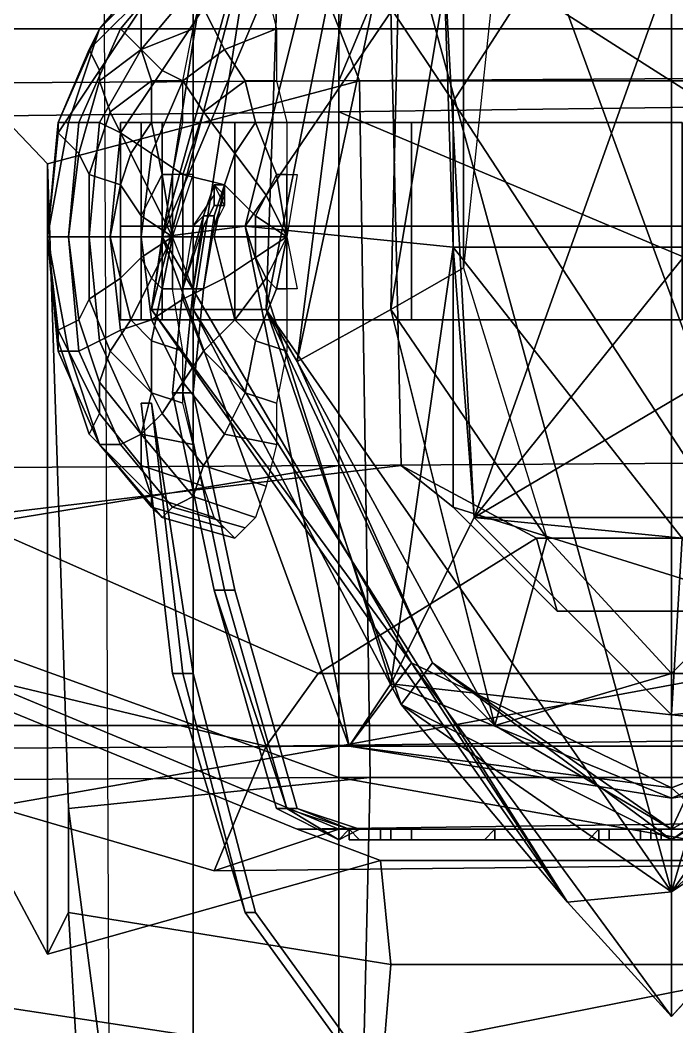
# Model space of a CAD drawing. Extents: x -2750 to 2751, y -1310 to 2918.
# Drawn here: x -201.6 to -138.5, y -91 to 5.8 of the extents above; entities that cross this region are included whole.
import ezdxf

# ---------------------------------------------------------------- set-up
doc = ezdxf.new("R2010")
doc.units = 0

msp = doc.modelspace()

# ---------------------------------------------------------------- linework, layer by layer
at = {"layer": '102595', "color": 1}
for points in [[(-231, 5, -149), (-231, 110, -149), (-52, 110, -149), (-52, 5, -149)], [(-231, 15, -84), (-231, 5, -149), (-52, 5, -149), (-52, 15, -84)]]:
    msp.add_3dface(points, dxfattribs=at)
at = {"layer": '105485', "color": 1}
for points in [[(-52, -176, -70), (-52, 60, -95), (-231, 60, -95), (-231, -176, -70)], [(-52, 47, -195), (-52, -190, -158), (-231, -190, -158), (-231, 47, -195)]]:
    msp.add_3dface(points, dxfattribs=at)
at = {"layer": '111617', "color": 1}
for points in [[(-189, -22, 309), (-188, -15, 338), (-173, 39, 338), (-189, -22, 309)], [(-180, 36, 309), (-189, -22, 309), (-173, 39, 338), (-180, 36, 309)], [(-173, 39, 338), (-188, -15, 338), (-169, 30, 355), (-173, 39, 338)], [(-168, 28, 257), (-139, 38, 257), (-139, -78, 269), (-168, 28, 257)], [(-139, 38, 257), (-108, 28, 257), (-139, -78, 269), (-139, 38, 257)], [(-176, 36, 277), (-185, -22, 277), (-189, -22, 309), (-180, 36, 309)], [(-178, -22, 256), (-185, -22, 277), (-176, 36, 277), (-178, -22, 256)], [(-168, 28, 257), (-178, -22, 256), (-176, 36, 277), (-168, 28, 257)], [(-188, -15, 338), (-180, -14, 358), (-169, 30, 355), (-188, -15, 338)], [(-169, 30, 355), (-180, -14, 358), (-161, 14, 371), (-169, 30, 355)], [(-178, -22, 256), (-168, 28, 257), (-139, -78, 269), (-178, -22, 256)], [(-175, -27, 243), (-178, -22, 256), (-168, 28, 257), (-175, -27, 243)], [(-165, 20, 244), (-175, -27, 243), (-168, 28, 257), (-165, 20, 244)], [(-108, 28, 257), (-99, -22, 257), (-139, -78, 269), (-108, 28, 257)], [(-166, -22, 230), (-175, -27, 243), (-165, 20, 244), (-166, -22, 230)], [(-159, 20, 230), (-166, -22, 230), (-165, 20, 244), (-159, 20, 230)], [(-159, -18, 214), (-166, -22, 230), (-159, 20, 230), (-159, -18, 214)], [(-155, 20, 216), (-159, -18, 214), (-159, 20, 230), (-155, 20, 216)], [(-180, -14, 358), (-160, -16, 378), (-161, 14, 371), (-180, -14, 358)], [(-161, 14, 371), (-160, -16, 378), (-158, -42, 370), (-161, 14, 371)], [(-138, 14, 373), (-161, 14, 371), (-158, -42, 370), (-138, 14, 373)], [(-161, 14, 371), (-138, 14, 373), (-114, -16, 379), (-161, 14, 371)], [(-161, 14, 371), (-138, 14, 373), (-114, -16, 379), (-161, 14, 371)], [(-160, -16, 378), (-161, 14, 371), (-114, -16, 379), (-160, -16, 378)], [(-160, -16, 378), (-161, 14, 371), (-114, -16, 379), (-160, -16, 378)], [(-113, 14, 372), (-138, 14, 373), (-158, -42, 370), (-113, 14, 372)], [(-114, -16, 379), (-113, 14, 372), (-158, -42, 370), (-114, -16, 379)], [(-154, 11, 203), (-166, 7, 204), (-160, -2, 225), (-151, 12, 221)], [(-128, -51, 236), (-151, 12, 221), (-160, -2, 225), (-128, -51, 236)], [(-128, -51, 236), (-129, 12, 221), (-151, 12, 221), (-128, -51, 236)], [(-189, 9, 308), (-189, 11, 301), (-194, 5, 300), (-195, 3, 307)], [(-189, 11, 301), (-188, 11, 294), (-194, 5, 293), (-194, 5, 300)], [(-188, 11, 294), (-187, 11, 287), (-192, 5, 286), (-194, 5, 293)], [(-187, 11, 287), (-185, 9, 281), (-190, 3, 279), (-192, 5, 286)], [(-190, 7, 314), (-189, 9, 308), (-195, 3, 307), (-194, 1, 313)], [(-185, 5, 321), (-184, 9, 316), (-190, 7, 314), (-190, 3, 320)], [(-185, 9, 281), (-184, 7, 275), (-188, 1, 274), (-190, 3, 279)], [(-178, 9, 276), (-177, 5, 271), (-182, 3, 270), (-184, 7, 275)], [(-190, 3, 320), (-190, 7, 314), (-194, 1, 313), (-194, 0, 319)], [(-184, 7, 275), (-182, 3, 270), (-186, 0, 269), (-188, 1, 274)], [(-166, 7, 204), (-165, -37, 215), (-160, -41, 234), (-160, -2, 225)], [(-195, 3, 307), (-194, 5, 300), (-198, -4, 299), (-198, -4, 306)], [(-194, 5, 300), (-194, 5, 293), (-197, -4, 292), (-198, -4, 299)], [(-194, 5, 293), (-192, 5, 286), (-196, -4, 285), (-197, -4, 292)], [(-192, 5, 286), (-190, 3, 279), (-194, -4, 278), (-196, -4, 285)], [(-186, 0, 326), (-185, 5, 321), (-190, 3, 320), (-189, 0, 325)], [(-177, 5, 271), (-177, 0, 267), (-180, 0, 266), (-182, 3, 270)], [(-194, 1, 313), (-195, 3, 307), (-198, -4, 306), (-198, -5, 312)], [(-189, 0, 325), (-190, 3, 320), (-194, 0, 319), (-193, -3, 324)], [(-190, 3, 279), (-188, 1, 274), (-192, -5, 273), (-194, -4, 278)], [(-182, 3, 270), (-180, 0, 266), (-184, -3, 265), (-186, 0, 269)], [(-194, 0, 319), (-194, 1, 313), (-198, -5, 312), (-196, -7, 318)], [(-188, 1, 274), (-186, 0, 269), (-189, -7, 268), (-192, -5, 273)], [(-193, -3, 324), (-194, 0, 319), (-196, -7, 318), (-195, -9, 323)], [(-189, -4, 328), (-189, 0, 325), (-193, -3, 324), (-191, -7, 328)], [(-186, -4, 329), (-186, 0, 326), (-189, 0, 325), (-189, -4, 328)], [(-186, 0, 269), (-184, -3, 265), (-186, -9, 264), (-189, -7, 268)], [(-180, 0, 266), (-179, -4, 263), (-181, -7, 262), (-184, -3, 265)], [(-177, 0, 267), (-176, -4, 263), (-179, -4, 263), (-180, 0, 266)], [(-128, -51, 236), (-160, -2, 225), (-160, -41, 234), (-128, -51, 236)], [(-191, -7, 328), (-193, -3, 324), (-195, -9, 323), (-192, -10, 327)], [(-184, -3, 265), (-181, -7, 262), (-182, -10, 262), (-186, -9, 264)], [(-198, -5, 312), (-198, -4, 306), (-199, -15, 305), (-199, -15, 312)], [(-198, -4, 306), (-198, -4, 299), (-199, -15, 298), (-199, -15, 305)], [(-198, -4, 299), (-197, -4, 292), (-199, -15, 291), (-199, -15, 298)], [(-197, -4, 292), (-196, -4, 285), (-197, -15, 284), (-199, -15, 291)], [(-196, -4, 285), (-194, -4, 278), (-195, -15, 278), (-197, -15, 284)], [(-194, -4, 278), (-192, -5, 273), (-193, -15, 272), (-195, -15, 278)], [(-192, -14, 337), (-192, -4, 338), (-188, -4, 355), (-188, -14, 354)], [(-192, -4, 338), (-192, -14, 339), (-188, -14, 356), (-188, -4, 355)], [(-190, -14, 324), (-190, -4, 325), (-192, -4, 338), (-192, -14, 337)], [(-190, -4, 325), (-190, -14, 326), (-192, -14, 339), (-192, -4, 338)], [(-188, -9, 331), (-189, -4, 328), (-191, -7, 328), (-189, -11, 330)], [(-190, -4, 325), (-190, -14, 324), (-190, -23, 325), (-190, -14, 326)], [(-187, -9, 331), (-186, -4, 329), (-189, -4, 328), (-188, -9, 331)], [(-188, -14, 354), (-188, -4, 355), (-181, -4, 366), (-181, -14, 365)], [(-188, -4, 355), (-188, -14, 356), (-181, -14, 367), (-181, -4, 366)], [(-179, -4, 263), (-177, -9, 261), (-178, -11, 261), (-181, -7, 262)], [(-181, -14, 365), (-181, -4, 366), (-164, -4, 384), (-164, -14, 383)], [(-181, -4, 366), (-181, -14, 367), (-164, -14, 385), (-164, -4, 384)], [(-176, -4, 263), (-176, -9, 261), (-177, -9, 261), (-179, -4, 263)], [(-164, -14, 383), (-164, -4, 384), (-138, -4, 387), (-138, -14, 386)], [(-164, -4, 384), (-164, -14, 385), (-138, -14, 388), (-138, -4, 387)], [(-196, -7, 318), (-198, -5, 312), (-199, -15, 312), (-197, -15, 318)], [(-192, -5, 273), (-189, -7, 268), (-190, -15, 268), (-193, -15, 272)], [(-195, -9, 323), (-196, -7, 318), (-197, -15, 318), (-195, -15, 323)], [(-189, -11, 330), (-191, -7, 328), (-192, -10, 327), (-190, -13, 330)], [(-189, -7, 268), (-186, -9, 264), (-186, -15, 264), (-190, -15, 268)], [(-181, -7, 262), (-178, -11, 261), (-179, -13, 260), (-182, -10, 262)], [(-192, -10, 327), (-195, -9, 323), (-195, -15, 323), (-193, -15, 327)], [(-187, -15, 332), (-188, -9, 331), (-189, -11, 330), (-187, -15, 332)], [(-187, -15, 332), (-187, -9, 331), (-188, -9, 331), (-187, -15, 332)], [(-187, -15, 332), (-185, -9, 332), (-187, -9, 331), (-187, -15, 332)], [(-186, -9, 264), (-182, -10, 262), (-183, -15, 261), (-186, -15, 264)], [(-176, -15, 261), (-178, -11, 261), (-177, -9, 261), (-176, -15, 261)], [(-176, -15, 261), (-177, -9, 261), (-176, -9, 261), (-176, -15, 261)], [(-176, -15, 261), (-176, -9, 261), (-175, -9, 262), (-176, -15, 261)], [(-190, -13, 330), (-192, -10, 327), (-193, -15, 327), (-190, -15, 330)], [(-182, -10, 262), (-179, -13, 260), (-179, -15, 260), (-183, -15, 261)], [(-187, -15, 332), (-189, -11, 330), (-190, -13, 330), (-187, -15, 332)], [(-176, -15, 261), (-179, -13, 260), (-178, -11, 261), (-176, -15, 261)], [(-187, -15, 332), (-190, -13, 330), (-190, -15, 330), (-187, -15, 332)], [(-176, -15, 261), (-179, -15, 260), (-179, -13, 260), (-176, -15, 261)], [(-192, -14, 339), (-192, -23, 338), (-188, -23, 355), (-188, -14, 356)], [(-192, -23, 338), (-192, -14, 337), (-188, -14, 354), (-188, -23, 355)], [(-190, -14, 326), (-190, -23, 325), (-192, -23, 338), (-192, -14, 339)], [(-190, -23, 325), (-190, -14, 324), (-192, -14, 337), (-192, -23, 338)], [(-188, -15, 338), (-170, -64, 338), (-180, -14, 358), (-188, -15, 338)], [(-188, -15, 338), (-170, -64, 338), (-180, -14, 358), (-188, -15, 338)], [(-188, -14, 356), (-188, -23, 355), (-181, -23, 366), (-181, -14, 367)], [(-188, -23, 355), (-188, -14, 354), (-181, -14, 365), (-181, -23, 366)], [(-181, -14, 367), (-181, -23, 366), (-164, -23, 384), (-164, -14, 385)], [(-181, -23, 366), (-181, -14, 365), (-164, -14, 383), (-164, -23, 384)], [(-180, -14, 358), (-166, -58, 358), (-160, -16, 378), (-180, -14, 358)], [(-170, -64, 338), (-166, -58, 358), (-180, -14, 358), (-170, -64, 338)], [(-170, -64, 338), (-166, -58, 358), (-180, -14, 358), (-170, -64, 338)], [(-164, -14, 385), (-164, -23, 384), (-138, -23, 387), (-138, -14, 388)], [(-164, -23, 384), (-164, -14, 383), (-138, -14, 386), (-138, -23, 387)], [(-197, -15, 318), (-199, -15, 312), (-198, -24, 312), (-196, -23, 318)], [(-199, -15, 312), (-199, -15, 305), (-198, -25, 306), (-198, -24, 312)], [(-199, -15, 305), (-199, -15, 298), (-198, -26, 299), (-198, -25, 306)], [(-199, -15, 298), (-199, -15, 291), (-197, -26, 292), (-198, -26, 299)], [(-199, -15, 291), (-197, -15, 284), (-196, -26, 285), (-197, -26, 292)], [(-195, -15, 323), (-197, -15, 318), (-196, -23, 318), (-195, -21, 323)], [(-197, -15, 284), (-195, -15, 278), (-194, -25, 278), (-196, -26, 285)], [(-193, -15, 327), (-195, -15, 323), (-195, -21, 323), (-192, -19, 327)], [(-195, -15, 278), (-193, -15, 272), (-192, -24, 273), (-194, -25, 278)], [(-190, -15, 330), (-193, -15, 327), (-192, -19, 327), (-190, -17, 330)], [(-193, -15, 272), (-190, -15, 268), (-189, -23, 268), (-192, -24, 273)], [(-187, -15, 332), (-190, -15, 330), (-190, -17, 330), (-187, -15, 332)], [(-187, -15, 332), (-190, -17, 330), (-189, -19, 330), (-187, -15, 332)], [(-190, -15, 268), (-186, -15, 264), (-186, -21, 264), (-189, -23, 268)], [(-189, -22, 309), (-164, -56, 308), (-188, -15, 338), (-189, -22, 309)], [(-187, -15, 332), (-189, -19, 330), (-188, -20, 331), (-187, -15, 332)], [(-164, -56, 308), (-170, -64, 338), (-188, -15, 338), (-164, -56, 308)], [(-187, -15, 332), (-188, -20, 331), (-187, -20, 331), (-187, -15, 332)], [(-187, -15, 332), (-187, -20, 331), (-185, -20, 332), (-187, -15, 332)], [(-186, -15, 264), (-183, -15, 261), (-182, -19, 262), (-186, -21, 264)], [(-183, -15, 261), (-179, -15, 260), (-179, -17, 260), (-182, -19, 262)], [(-176, -15, 261), (-179, -17, 260), (-179, -15, 260), (-176, -15, 261)], [(-176, -15, 261), (-178, -19, 261), (-179, -17, 260), (-176, -15, 261)], [(-176, -15, 261), (-177, -20, 261), (-178, -19, 261), (-176, -15, 261)], [(-176, -15, 261), (-176, -20, 261), (-177, -20, 261), (-176, -15, 261)], [(-176, -15, 261), (-175, -20, 262), (-176, -20, 261), (-176, -15, 261)], [(-166, -58, 358), (-158, -42, 370), (-160, -16, 378), (-166, -58, 358)], [(-160, -16, 378), (-114, -16, 379), (-138, -44, 371), (-160, -16, 378)], [(-160, -16, 378), (-114, -16, 379), (-138, -44, 371), (-160, -16, 378)], [(-158, -42, 370), (-160, -16, 378), (-138, -44, 371), (-158, -42, 370)], [(-158, -42, 370), (-160, -16, 378), (-138, -44, 371), (-158, -42, 370)], [(-117, -42, 371), (-114, -16, 379), (-158, -42, 370), (-117, -42, 371)], [(-190, -17, 330), (-192, -19, 327), (-191, -23, 328), (-189, -19, 330)], [(-182, -19, 262), (-179, -17, 260), (-178, -19, 261), (-181, -23, 262)], [(-159, -18, 214), (-151, -44, 216), (-166, -22, 230), (-159, -18, 214)], [(-192, -19, 327), (-195, -21, 323), (-193, -26, 324), (-191, -23, 328)], [(-189, -19, 330), (-191, -23, 328), (-189, -25, 328), (-188, -20, 331)], [(-186, -21, 264), (-182, -19, 262), (-181, -23, 262), (-184, -26, 265)], [(-181, -23, 262), (-178, -19, 261), (-177, -20, 261), (-179, -25, 263)], [(-188, -20, 331), (-189, -25, 328), (-186, -26, 329), (-187, -20, 331)], [(-179, -25, 263), (-177, -20, 261), (-176, -20, 261), (-176, -26, 263)], [(-195, -21, 323), (-196, -23, 318), (-194, -29, 319), (-193, -26, 324)], [(-189, -23, 268), (-186, -21, 264), (-184, -26, 265), (-186, -29, 269)], [(-149, -79, 276), (-164, -56, 308), (-189, -22, 309), (-149, -79, 276)], [(-185, -22, 277), (-149, -79, 276), (-189, -22, 309), (-185, -22, 277)], [(-165, -60, 257), (-149, -79, 276), (-185, -22, 277), (-165, -60, 257)], [(-178, -22, 256), (-165, -60, 257), (-185, -22, 277), (-178, -22, 256)], [(-165, -60, 257), (-178, -22, 256), (-139, -78, 269), (-165, -60, 257)], [(-162, -56, 250), (-165, -60, 257), (-178, -22, 256), (-162, -56, 250)], [(-175, -27, 243), (-162, -56, 250), (-178, -22, 256), (-175, -27, 243)], [(-166, -22, 230), (-156, -62, 225), (-175, -27, 243), (-166, -22, 230)], [(-151, -44, 216), (-156, -62, 225), (-166, -22, 230), (-151, -44, 216)], [(-99, -22, 257), (-112, -60, 257), (-139, -78, 269), (-99, -22, 257)], [(-196, -23, 318), (-198, -24, 312), (-194, -32, 313), (-194, -29, 319)], [(-191, -23, 328), (-193, -26, 324), (-189, -30, 325), (-189, -25, 328)], [(-192, -24, 273), (-189, -23, 268), (-186, -29, 269), (-188, -32, 274)], [(-184, -26, 265), (-181, -23, 262), (-179, -25, 263), (-180, -30, 266)], [(-198, -24, 312), (-198, -25, 306), (-195, -34, 307), (-194, -32, 313)], [(-194, -25, 278), (-192, -24, 273), (-188, -32, 274), (-190, -34, 279)], [(-198, -25, 306), (-198, -26, 299), (-194, -35, 300), (-195, -34, 307)], [(-196, -26, 285), (-194, -25, 278), (-190, -34, 279), (-192, -35, 286)], [(-189, -25, 328), (-189, -30, 325), (-186, -31, 326), (-186, -26, 329)], [(-180, -30, 266), (-179, -25, 263), (-176, -26, 263), (-177, -31, 267)], [(-198, -26, 299), (-197, -26, 292), (-194, -35, 293), (-194, -35, 300)], [(-197, -26, 292), (-196, -26, 285), (-192, -35, 286), (-194, -35, 293)], [(-193, -26, 324), (-194, -29, 319), (-190, -34, 320), (-189, -30, 325)], [(-186, -29, 269), (-184, -26, 265), (-180, -30, 266), (-182, -34, 270)], [(-156, -62, 225), (-162, -56, 250), (-175, -27, 243), (-156, -62, 225)], [(-194, -29, 319), (-194, -32, 313), (-190, -37, 314), (-190, -34, 320)], [(-188, -32, 274), (-186, -29, 269), (-182, -34, 270), (-184, -37, 275)], [(-189, -30, 325), (-190, -34, 320), (-185, -35, 321), (-186, -31, 326)], [(-182, -34, 270), (-180, -30, 266), (-177, -31, 267), (-177, -35, 271)], [(-186, -57, 253), (-187, -57, 254), (-190, -31, 268), (-189, -31, 268)], [(-187, -57, 254), (-187, -57, 255), (-190, -31, 269), (-190, -31, 268)], [(-187, -57, 255), (-186, -57, 255), (-189, -31, 270), (-190, -31, 269)], [(-189, -31, 270), (-189, -31, 268), (-190, -31, 268), (-189, -31, 270)], [(-189, -31, 270), (-190, -31, 268), (-190, -31, 269), (-189, -31, 270)], [(-186, -57, 255), (-185, -57, 255), (-189, -31, 269), (-189, -31, 270)], [(-185, -57, 255), (-185, -57, 254), (-189, -31, 268), (-189, -31, 269)], [(-185, -57, 254), (-186, -57, 253), (-189, -31, 268)], [(-189, -31, 270), (-189, -31, 269), (-189, -31, 268), (-189, -31, 270)], [(-189, -31, 270), (-189, -31, 268), (-189, -31, 268), (-189, -31, 270)], [(-194, -32, 313), (-195, -34, 307), (-189, -40, 308), (-190, -37, 314)], [(-190, -34, 279), (-188, -32, 274), (-184, -37, 275), (-185, -40, 281)], [(-195, -34, 307), (-194, -35, 300), (-189, -41, 301), (-189, -40, 308)], [(-192, -35, 286), (-190, -34, 279), (-185, -40, 281), (-187, -41, 287)], [(-190, -34, 320), (-190, -37, 314), (-184, -39, 316), (-185, -35, 321)], [(-184, -37, 275), (-182, -34, 270), (-177, -35, 271), (-178, -39, 276)], [(-194, -35, 300), (-194, -35, 293), (-188, -42, 294), (-189, -41, 301)], [(-194, -35, 293), (-192, -35, 286), (-187, -41, 287), (-188, -42, 294)], [(-190, -37, 314), (-189, -40, 308), (-183, -42, 310), (-184, -39, 316)], [(-185, -40, 281), (-184, -37, 275), (-178, -39, 276), (-179, -42, 283)], [(-165, -37, 215), (-152, -44, 216), (-150, -51, 237), (-160, -41, 234)], [(-189, -40, 308), (-189, -41, 301), (-182, -43, 303), (-183, -42, 310)], [(-187, -41, 287), (-185, -40, 281), (-179, -42, 283), (-180, -43, 289)], [(-189, -41, 301), (-188, -42, 294), (-181, -44, 296), (-182, -43, 303)], [(-188, -42, 294), (-187, -41, 287), (-180, -43, 289), (-181, -44, 296)], [(-128, -51, 236), (-160, -41, 234), (-150, -51, 237), (-128, -51, 236)], [(-166, -58, 358), (-139, -61, 358), (-158, -42, 370), (-166, -58, 358)], [(-139, -61, 358), (-138, -44, 371), (-158, -42, 370), (-139, -61, 358)], [(-138, -44, 371), (-117, -42, 371), (-158, -42, 370), (-138, -44, 371)], [(-151, -44, 216), (-139, -57, 216), (-156, -62, 225), (-151, -44, 216)], [(-152, -44, 216), (-119, -44, 216), (-128, -51, 236), (-150, -51, 237)], [(-139, -61, 358), (-111, -58, 358), (-138, -44, 371), (-139, -61, 358)], [(-126, -44, 216), (-121, -62, 225), (-139, -72, 225), (-126, -44, 216)], [(-139, -57, 216), (-126, -44, 216), (-139, -72, 225), (-139, -57, 216)], [(-164, -56, 308), (-139, -68, 309), (-170, -64, 338), (-164, -56, 308)], [(-162, -56, 250), (-139, -73, 250), (-165, -60, 257), (-162, -56, 250)], [(-139, -90, 277), (-139, -68, 309), (-164, -56, 308), (-139, -90, 277)], [(-149, -79, 276), (-139, -90, 277), (-164, -56, 308), (-149, -79, 276)], [(-139, -72, 225), (-139, -73, 250), (-162, -56, 250), (-139, -72, 225)], [(-156, -62, 225), (-139, -72, 225), (-162, -56, 250), (-156, -62, 225)], [(-115, -56, 250), (-112, -60, 257), (-139, -78, 269), (-115, -56, 250)], [(-139, -73, 250), (-115, -56, 250), (-139, -78, 269), (-139, -73, 250)], [(-121, -62, 225), (-115, -56, 250), (-139, -73, 250), (-121, -62, 225)], [(-180, -80, 241), (-180, -80, 241), (-187, -57, 254), (-186, -57, 253)], [(-180, -80, 241), (-180, -80, 243), (-187, -57, 255), (-187, -57, 254)], [(-180, -80, 243), (-180, -80, 243), (-186, -57, 255), (-187, -57, 255)], [(-180, -80, 243), (-179, -80, 243), (-185, -57, 255), (-186, -57, 255)], [(-179, -80, 241), (-180, -80, 241), (-186, -57, 253), (-185, -57, 254)], [(-179, -80, 243), (-179, -80, 241), (-185, -57, 254), (-185, -57, 255)], [(-139, -57, 216), (-139, -72, 225), (-156, -62, 225), (-139, -57, 216)], [(-170, -64, 338), (-139, -69, 338), (-166, -58, 358), (-170, -64, 338)], [(-139, -69, 338), (-139, -61, 358), (-166, -58, 358), (-139, -69, 338)], [(-107, -64, 338), (-111, -58, 358), (-139, -61, 358), (-107, -64, 338)], [(-113, -58, 308), (-107, -64, 338), (-139, -69, 338), (-113, -58, 308)], [(-139, -68, 309), (-113, -58, 308), (-139, -69, 338), (-139, -68, 309)], [(-128, -78, 277), (-113, -58, 308), (-139, -68, 309), (-128, -78, 277)], [(-165, -60, 257), (-139, -78, 269), (-149, -79, 276), (-165, -60, 257)], [(-139, -73, 250), (-139, -78, 269), (-165, -60, 257), (-139, -73, 250)], [(-112, -60, 257), (-128, -78, 277), (-139, -90, 277), (-112, -60, 257)], [(-139, -78, 269), (-112, -60, 257), (-139, -90, 277), (-139, -78, 269)], [(-139, -69, 338), (-107, -64, 338), (-139, -61, 358), (-139, -69, 338)], [(-139, -72, 225), (-121, -62, 225), (-139, -73, 250), (-139, -72, 225)], [(-139, -68, 309), (-139, -69, 338), (-170, -64, 338), (-139, -68, 309)], [(-139, -90, 277), (-128, -78, 277), (-139, -68, 309), (-139, -90, 277)], [(-139, -78, 269), (-139, -90, 277), (-149, -79, 276), (-139, -78, 269)], [(-167, -98, 240), (-166, -98, 239), (-179, -80, 243), (-180, -80, 243)], [(-166, -98, 238), (-167, -98, 238), (-180, -80, 241), (-179, -80, 241)], [(-167, -98, 238), (-167, -98, 238), (-180, -80, 241)], [(-167, -98, 238), (-167, -98, 239), (-180, -80, 243), (-180, -80, 241)], [(-167, -98, 239), (-167, -98, 240), (-180, -80, 243)], [(-166, -98, 239), (-166, -98, 238), (-179, -80, 241), (-179, -80, 243)]]:
    msp.add_3dface(points, dxfattribs=at)
at = {"layer": '148381', "color": 1}
for points in [[(-197, 775, 316), (-193, -123, 460), (194, -123, 460), (198, 775, 316)], [(-272, -62, 381), (-282, 42, 365), (283, 42, 365), (273, -62, 381)], [(-260, -101, 401), (-272, -62, 381), (273, -62, 381), (261, -101, 401)]]:
    msp.add_3dface(points, dxfattribs=at)
at = {"layer": '180657', "color": 1}
for points in [[(-184, -13, 305), (-183, -13, 305), (-182, -10, 297), (-183, -10, 297)], [(-184, -13, 305), (-184, -13, 305), (-183, -10, 297)], [(-183, -13, 305), (-183, -14, 305), (-182, -11, 297), (-182, -10, 297)], [(-183, -10, 297), (-182, -10, 297), (-182, -11, 297), (-183, -10, 297)], [(-183, -10, 297), (-182, -11, 297), (-182, -12, 296), (-183, -10, 297)], [(-183, -10, 297), (-182, -12, 296), (-183, -12, 296), (-183, -10, 297)], [(-183, -10, 297), (-183, -12, 296), (-183, -12, 296), (-183, -10, 297)], [(-183, -10, 297), (-183, -12, 296), (-183, -11, 297), (-183, -10, 297)], [(-183, -10, 297), (-183, -11, 297), (-183, -10, 297)], [(-184, -14, 304), (-185, -14, 305), (-183, -11, 297), (-183, -12, 296)], [(-183, -14, 304), (-184, -14, 304), (-183, -12, 296), (-182, -12, 296)], [(-184, -14, 304), (-184, -14, 304), (-183, -12, 296)], [(-186, -20, 308), (-186, -20, 308), (-184, -13, 305), (-185, -14, 305)], [(-186, -20, 308), (-185, -20, 308), (-184, -13, 305)], [(-185, -20, 308), (-184, -20, 308), (-183, -13, 305), (-184, -13, 305)], [(-185, -20, 307), (-186, -20, 307), (-184, -14, 304)], [(-184, -20, 307), (-185, -20, 307), (-184, -14, 304), (-183, -14, 304)], [(-184, -20, 308), (-184, -20, 307), (-183, -14, 304), (-183, -14, 305)], [(-186, -30, 307), (-187, -30, 307), (-186, -20, 307), (-185, -20, 307)], [(-187, -30, 307), (-187, -30, 308), (-186, -20, 308), (-186, -20, 307)], [(-187, -30, 308), (-187, -30, 308), (-186, -20, 308)], [(-187, -30, 308), (-186, -30, 308), (-185, -20, 308), (-186, -20, 308)], [(-186, -30, 308), (-185, -30, 308), (-184, -20, 308), (-185, -20, 308)], [(-185, -30, 307), (-186, -30, 307), (-185, -20, 307), (-184, -20, 307)], [(-185, -30, 308), (-185, -30, 308), (-184, -20, 308)], [(-185, -30, 308), (-185, -30, 307), (-184, -20, 307), (-184, -20, 308)], [(-182, -49, 307), (-183, -49, 307), (-187, -30, 307), (-186, -30, 307)], [(-183, -49, 307), (-183, -49, 308), (-187, -30, 308), (-187, -30, 307)], [(-183, -49, 308), (-183, -49, 308), (-187, -30, 308)], [(-183, -49, 308), (-182, -49, 308), (-186, -30, 308), (-187, -30, 308)], [(-182, -49, 308), (-181, -49, 308), (-185, -30, 308), (-186, -30, 308)], [(-181, -49, 307), (-182, -49, 307), (-186, -30, 307), (-185, -30, 307)], [(-181, -49, 308), (-181, -49, 308), (-185, -30, 308)], [(-181, -49, 308), (-181, -49, 307), (-185, -30, 307), (-185, -30, 308)], [(-176, -70, 307), (-176, -70, 307), (-183, -49, 307), (-182, -49, 307)], [(-176, -70, 307), (-177, -70, 308), (-183, -49, 308), (-183, -49, 307)], [(-177, -70, 308), (-176, -70, 308), (-183, -49, 308)], [(-176, -70, 308), (-176, -70, 308), (-182, -49, 308), (-183, -49, 308)], [(-176, -70, 308), (-175, -70, 308), (-181, -49, 308), (-182, -49, 308)], [(-175, -70, 307), (-176, -70, 307), (-182, -49, 307), (-181, -49, 307)], [(-175, -70, 308), (-175, -70, 308), (-181, -49, 308)], [(-175, -70, 308), (-175, -70, 307), (-181, -49, 307), (-181, -49, 308)], [(-176, -70, 308), (-177, -70, 308), (-176, -70, 307), (-176, -70, 308)], [(-171, -73, 307), (-171, -73, 308), (-177, -70, 308), (-176, -70, 307)], [(-171, -73, 308), (-171, -73, 308), (-176, -70, 308), (-177, -70, 308)], [(-176, -70, 308), (-176, -70, 307), (-176, -70, 307), (-176, -70, 308)], [(-176, -70, 308), (-176, -70, 307), (-175, -70, 307), (-176, -70, 308)], [(-176, -70, 308), (-175, -70, 307), (-175, -70, 308), (-176, -70, 308)], [(-176, -70, 308), (-175, -70, 308), (-175, -70, 308), (-176, -70, 308)], [(-176, -70, 308), (-175, -70, 308), (-176, -70, 308)], [(-170, -72, 308), (-170, -72, 308), (-175, -70, 308), (-176, -70, 308)], [(-170, -72, 307), (-170, -72, 307), (-176, -70, 307), (-175, -70, 307)], [(-170, -72, 307), (-171, -73, 307), (-176, -70, 307)], [(-171, -73, 308), (-170, -72, 308), (-176, -70, 308)], [(-170, -72, 308), (-169, -72, 308), (-175, -70, 308)], [(-169, -72, 308), (-170, -72, 307), (-175, -70, 307), (-175, -70, 308)], [(-171, -73, 308), (-171, -73, 307), (-170, -72, 307), (-171, -73, 308)], [(-171, -73, 308), (-170, -72, 307), (-170, -72, 307), (-171, -73, 308)], [(-171, -73, 308), (-170, -72, 307), (-169, -72, 308), (-171, -73, 308)], [(-171, -73, 308), (-169, -72, 308), (-170, -72, 308), (-171, -73, 308)], [(-171, -73, 308), (-170, -72, 308), (-170, -72, 308), (-171, -73, 308)], [(-169, -73, 311), (-170, -72, 311), (-164, -72, 314), (-164, -73, 314)], [(-170, -72, 311), (-170, -72, 311), (-164, -72, 314)], [(-170, -72, 311), (-170, -72, 312), (-164, -72, 315), (-164, -72, 314)], [(-170, -72, 312), (-170, -73, 312), (-164, -73, 315), (-164, -72, 315)], [(-169, -73, 302), (-170, -72, 302), (-170, -72, 311), (-169, -73, 311)], [(-170, -72, 302), (-170, -72, 302), (-170, -72, 311)], [(-170, -72, 302), (-170, -72, 302), (-170, -72, 312), (-170, -72, 311)], [(-170, -72, 302), (-170, -73, 302), (-170, -73, 312), (-170, -72, 312)], [(-166, -73, 296), (-166, -72, 296), (-170, -72, 302), (-169, -73, 302)], [(-166, -72, 296), (-166, -72, 296), (-170, -72, 302)], [(-166, -72, 296), (-167, -72, 296), (-170, -72, 302)], [(-167, -72, 296), (-167, -73, 296), (-170, -73, 302), (-170, -72, 302)], [(-156, -72, 294), (-156, -72, 294), (-167, -72, 296), (-166, -72, 296)], [(-156, -72, 294), (-157, -73, 294), (-167, -73, 296), (-167, -72, 296)], [(-156, -73, 294), (-156, -72, 294), (-166, -72, 296), (-166, -73, 296)], [(-156, -72, 294), (-156, -72, 294), (-166, -72, 296)], [(-164, -73, 315), (-164, -73, 314), (-164, -72, 314), (-164, -73, 315)], [(-164, -73, 315), (-164, -72, 314), (-164, -72, 314), (-164, -73, 315)], [(-164, -73, 315), (-164, -72, 314), (-164, -72, 315), (-164, -73, 315)], [(-164, -73, 314), (-164, -72, 314), (-146, -72, 314), (-147, -73, 314)], [(-164, -72, 314), (-164, -72, 314), (-146, -72, 314)], [(-164, -72, 314), (-164, -72, 315), (-146, -72, 314)], [(-164, -72, 315), (-164, -73, 315), (-146, -73, 315), (-146, -72, 314)], [(-145, -72, 297), (-145, -73, 297), (-157, -73, 294), (-156, -72, 294)], [(-146, -73, 297), (-146, -72, 297), (-156, -72, 294), (-156, -73, 294)], [(-146, -72, 297), (-146, -72, 297), (-156, -72, 294)], [(-146, -72, 297), (-145, -72, 297), (-156, -72, 294)], [(-147, -73, 314), (-146, -72, 314), (-142, -72, 311), (-142, -73, 311)], [(-146, -72, 314), (-146, -72, 314), (-147, -73, 314), (-146, -72, 314)], [(-146, -72, 314), (-147, -73, 314), (-146, -73, 314), (-146, -72, 314)], [(-142, -73, 305), (-142, -72, 305), (-146, -72, 297), (-146, -73, 297)], [(-142, -72, 305), (-141, -72, 305), (-146, -72, 297)], [(-141, -72, 305), (-141, -72, 305), (-145, -72, 297), (-146, -72, 297)], [(-146, -72, 314), (-146, -72, 314), (-141, -72, 312), (-142, -72, 311)], [(-146, -72, 314), (-146, -72, 314), (-141, -72, 312)], [(-146, -72, 314), (-146, -73, 315), (-141, -73, 312), (-141, -72, 312)], [(-146, -72, 314), (-146, -72, 314), (-146, -72, 314)], [(-146, -72, 314), (-146, -73, 314), (-146, -73, 314), (-146, -72, 314)], [(-146, -72, 314), (-146, -73, 314), (-146, -73, 314), (-146, -72, 314)], [(-146, -72, 314), (-146, -73, 314), (-146, -73, 315), (-146, -72, 314)], [(-145, -73, 313), (-145, -72, 313), (-142, -72, 313), (-142, -73, 313)], [(-145, -72, 313), (-145, -72, 313), (-142, -72, 313)], [(-145, -72, 313), (-145, -72, 313), (-142, -72, 314), (-142, -72, 313)], [(-145, -72, 313), (-145, -73, 314), (-142, -73, 314), (-142, -72, 314)], [(-145, -72, 313), (-145, -72, 313), (-145, -72, 313)], [(-145, -72, 313), (-145, -72, 313), (-145, -73, 313), (-145, -72, 313)], [(-145, -72, 313), (-145, -73, 313), (-145, -73, 313), (-145, -72, 313)], [(-145, -72, 313), (-145, -73, 313), (-145, -73, 313), (-145, -72, 313)], [(-145, -72, 313), (-145, -73, 313), (-145, -73, 313), (-145, -72, 313)], [(-145, -72, 313), (-145, -73, 313), (-145, -73, 314), (-145, -72, 313)], [(-141, -72, 305), (-141, -73, 305), (-145, -73, 297), (-145, -72, 297)], [(-142, -73, 313), (-142, -72, 313), (-136, -72, 313), (-136, -73, 313)], [(-142, -72, 313), (-142, -72, 313), (-136, -72, 313)], [(-142, -72, 313), (-142, -72, 314), (-136, -72, 314), (-136, -72, 313)], [(-142, -72, 314), (-142, -73, 314), (-136, -73, 314), (-136, -72, 314)], [(-142, -73, 311), (-142, -72, 311), (-142, -72, 305), (-142, -73, 305)], [(-142, -72, 311), (-141, -72, 312), (-141, -72, 305), (-142, -72, 305)], [(-141, -73, 309), (-141, -72, 309), (-140, -72, 311), (-140, -73, 311)], [(-141, -72, 309), (-141, -72, 310), (-140, -72, 311)], [(-141, -72, 310), (-141, -72, 310), (-140, -72, 312), (-140, -72, 311)], [(-141, -72, 310), (-141, -73, 310), (-140, -73, 312), (-140, -72, 312)], [(-141, -72, 310), (-141, -72, 310), (-141, -72, 309), (-141, -72, 310)], [(-141, -72, 310), (-141, -72, 309), (-141, -73, 309), (-141, -72, 310)], [(-141, -72, 310), (-141, -73, 309), (-141, -73, 309), (-141, -72, 310)], [(-141, -72, 310), (-141, -73, 309), (-141, -73, 310), (-141, -72, 310)], [(-141, -72, 310), (-141, -73, 310), (-141, -73, 310), (-141, -72, 310)], [(-141, -72, 310), (-141, -73, 310), (-141, -73, 310), (-141, -72, 310)], [(-141, -72, 312), (-141, -72, 312), (-141, -72, 305)], [(-141, -72, 312), (-141, -73, 312), (-141, -73, 305), (-141, -72, 305)], [(-140, -73, 311), (-140, -72, 311), (-137, -72, 311), (-137, -73, 311)], [(-140, -72, 311), (-140, -72, 311), (-137, -72, 311)], [(-140, -72, 311), (-140, -72, 312), (-137, -72, 312), (-137, -72, 311)], [(-140, -72, 312), (-140, -73, 312), (-137, -73, 312), (-137, -72, 312)], [(-171, -73, 308), (-171, -73, 308), (-171, -73, 307), (-171, -73, 308)], [(-170, -73, 312), (-170, -73, 312), (-164, -73, 315)], [(-170, -73, 312), (-170, -73, 311), (-164, -73, 314), (-164, -73, 315)], [(-170, -73, 311), (-170, -73, 311), (-164, -73, 314)], [(-170, -73, 311), (-169, -73, 311), (-164, -73, 314)], [(-170, -73, 302), (-170, -73, 302), (-170, -73, 312)], [(-170, -73, 302), (-170, -73, 302), (-170, -73, 311), (-170, -73, 312)], [(-170, -73, 302), (-170, -73, 302), (-170, -73, 311)], [(-170, -73, 302), (-169, -73, 302), (-169, -73, 311), (-170, -73, 311)], [(-167, -73, 296), (-167, -73, 296), (-170, -73, 302)], [(-167, -73, 296), (-166, -73, 296), (-170, -73, 302)], [(-166, -73, 296), (-166, -73, 296), (-170, -73, 302)], [(-166, -73, 296), (-166, -73, 296), (-169, -73, 302), (-170, -73, 302)], [(-157, -73, 294), (-156, -73, 294), (-167, -73, 296)], [(-156, -73, 294), (-156, -73, 294), (-166, -73, 296), (-167, -73, 296)], [(-156, -73, 294), (-156, -73, 294), (-166, -73, 296)], [(-156, -73, 294), (-156, -73, 294), (-166, -73, 296)], [(-164, -73, 315), (-164, -73, 315), (-164, -73, 314), (-164, -73, 315)], [(-164, -73, 315), (-164, -73, 314), (-164, -73, 314), (-164, -73, 315)], [(-164, -73, 315), (-164, -73, 314), (-164, -73, 314), (-164, -73, 315)], [(-164, -73, 315), (-164, -73, 315), (-146, -73, 314), (-146, -73, 315)], [(-164, -73, 315), (-164, -73, 314), (-146, -73, 314)], [(-164, -73, 314), (-164, -73, 314), (-146, -73, 314)], [(-164, -73, 314), (-164, -73, 314), (-147, -73, 314), (-146, -73, 314)], [(-145, -73, 297), (-145, -73, 297), (-156, -73, 294), (-157, -73, 294)], [(-145, -73, 297), (-146, -73, 297), (-156, -73, 294)], [(-146, -73, 297), (-146, -73, 297), (-156, -73, 294)], [(-146, -73, 297), (-146, -73, 297), (-156, -73, 294)], [(-146, -73, 314), (-147, -73, 314), (-142, -73, 311)], [(-141, -73, 305), (-141, -73, 305), (-146, -73, 297), (-145, -73, 297)], [(-141, -73, 305), (-142, -73, 305), (-146, -73, 297)], [(-142, -73, 305), (-142, -73, 305), (-146, -73, 297)], [(-146, -73, 315), (-146, -73, 314), (-141, -73, 312)], [(-146, -73, 314), (-146, -73, 314), (-141, -73, 312)], [(-146, -73, 314), (-146, -73, 314), (-142, -73, 311), (-141, -73, 312)], [(-145, -73, 314), (-145, -73, 313), (-142, -73, 314)], [(-145, -73, 313), (-145, -73, 313), (-142, -73, 313), (-142, -73, 314)], [(-145, -73, 313), (-145, -73, 313), (-142, -73, 313)], [(-145, -73, 313), (-145, -73, 313), (-142, -73, 313)], [(-141, -73, 305), (-141, -73, 305), (-145, -73, 297)], [(-142, -73, 314), (-142, -73, 314), (-136, -73, 314)], [(-142, -73, 314), (-142, -73, 313), (-136, -73, 313), (-136, -73, 314)], [(-142, -73, 313), (-142, -73, 313), (-136, -73, 313)], [(-142, -73, 313), (-142, -73, 313), (-136, -73, 313)], [(-141, -73, 312), (-142, -73, 311), (-142, -73, 305), (-141, -73, 305)], [(-142, -73, 311), (-142, -73, 311), (-142, -73, 305)], [(-141, -73, 310), (-141, -73, 310), (-140, -73, 312)], [(-141, -73, 310), (-141, -73, 310), (-140, -73, 311), (-140, -73, 312)], [(-141, -73, 310), (-141, -73, 309), (-140, -73, 311)], [(-141, -73, 309), (-141, -73, 309), (-140, -73, 311)], [(-141, -73, 312), (-141, -73, 312), (-141, -73, 305)], [(-141, -73, 312), (-141, -73, 312), (-141, -73, 305)], [(-140, -73, 312), (-140, -73, 312), (-137, -73, 312)], [(-140, -73, 312), (-140, -73, 311), (-137, -73, 311), (-137, -73, 312)], [(-140, -73, 311), (-140, -73, 311), (-137, -73, 311)], [(-140, -73, 311), (-140, -73, 311), (-137, -73, 311)]]:
    msp.add_3dface(points, dxfattribs=at)
at = {"layer": '192891', "color": 1}
for points in [[(-236, 53, 433), (-185, 53, 457), (-185, -99, 469), (-236, -125, 433)], [(-131, 53, -236), (-209, 53, -212), (-210, -125, -212), (-121, -125, -236)], [(-185, 53, 457), (0, 53, 461), (0, -99, 473), (-185, -99, 469)]]:
    msp.add_3dface(points, dxfattribs=at)
at = {"layer": '42331', "color": 1}
for points in [[(-342, -1, 485), (-171, 0, 483), (-171, 366, 451), (-342, -1, 485)], [(-342, 358, 448), (-342, -1, 485), (-171, 366, 451), (-342, 358, 448)], [(-171, 366, 451), (-171, 0, 483), (-23, 354, 438), (-171, 366, 451)], [(-171, 0, 483), (-19, 1, 481), (-23, 354, 438), (-171, 0, 483)], [(-171, 111, 374), (-19, 115, 369), (-19, -1, 381), (-171, 111, 374)], [(-342, -5, 390), (-342, 107, 378), (-171, 111, 374), (-171, -3, 385)], [(-171, -3, 385), (-171, 111, 374), (-19, -1, 381), (-171, -3, 385)], [(-171, 0, 483), (-171, -37, 481), (-19, -36, 480), (-19, 1, 481)], [(-342, -1, 485), (-342, -38, 483), (-171, -37, 481), (-171, 0, 483)], [(-171, -3, 385), (-19, -1, 381), (-19, -67, 395), (-171, -3, 385)], [(-342, -5, 390), (-171, -3, 385), (-171, -67, 399), (-342, -5, 390)], [(-171, -67, 399), (-171, -3, 385), (-19, -67, 395), (-171, -67, 399)], [(-342, -68, 403), (-342, -5, 390), (-171, -67, 399), (-342, -68, 403)], [(-171, -64, 474), (-19, -64, 472), (-19, -36, 480), (-171, -64, 474)], [(-171, -37, 481), (-171, -64, 474), (-19, -36, 480), (-171, -37, 481)], [(-342, -65, 476), (-171, -64, 474), (-171, -37, 481), (-342, -65, 476)], [(-342, -38, 483), (-342, -65, 476), (-171, -37, 481), (-342, -38, 483)], [(-342, -94, 466), (-171, -94, 463), (-171, -64, 474), (-342, -94, 466)], [(-342, -65, 476), (-342, -94, 466), (-171, -64, 474), (-342, -65, 476)], [(-171, -94, 463), (-19, -94, 461), (-19, -64, 472), (-171, -94, 463)], [(-171, -64, 474), (-171, -94, 463), (-19, -64, 472), (-171, -64, 474)], [(-342, -68, 403), (-171, -67, 399), (-171, -94, 414), (-342, -68, 403)], [(-171, -67, 399), (-19, -67, 395), (-19, -94, 410), (-171, -67, 399)], [(-171, -94, 414), (-171, -67, 399), (-19, -94, 410), (-171, -94, 414)], [(-342, -94, 417), (-342, -68, 403), (-171, -94, 414), (-342, -94, 417)]]:
    msp.add_3dface(points, dxfattribs=at)
at = {"layer": '64861', "color": 1}
for points in [[(-114, 0, -106), (-169, 0, -105), (-178, 23, -65), (-104, 24, -66)], [(-169, 0, -105), (-199, -8, -94), (-219, 13, -56), (-178, 23, -65)], [(-208, 20, 178), (-207, -42, 195), (-165, -37, 215), (-166, 7, 204)], [(-199, -8, -94), (-199, -84, 11), (-214, -56, 22), (-219, 13, -56)], [(-168, -67, -123), (-197, -70, -110), (-199, -8, -94), (-169, 0, -105)], [(-116, -67, -125), (-168, -67, -123), (-169, 0, -105), (-114, 0, -106)], [(-197, -70, -110), (-197, -80), (-199, -84, 11), (-199, -8, -94)], [(-207, -42, 195), (-173, -57, 198), (-152, -44, 216), (-165, -37, 215)], [(-224, -53, 179), (-178, -64, 183), (-173, -57, 198), (-207, -42, 195)], [(-173, -57, 198), (-104, -57, 198), (-119, -44, 216), (-152, -44, 216)], [(-224, -64, 135), (-183, -76, 136), (-178, -64, 183), (-224, -53, 179)], [(-214, -56, 22), (-175, -72, 34), (-171, -72, 39), (-207, -57, 34)], [(-199, -84, 11), (-167, -75, 23), (-175, -72, 34), (-214, -56, 22)], [(-207, -57, 34), (-171, -72, 39), (-183, -76, 136), (-224, -64, 135)], [(-178, -64, 183), (-97, -63, 182), (-104, -57, 198), (-173, -57, 198)], [(-183, -76, 136), (-90, -75, 136), (-97, -63, 182), (-178, -64, 183)], [(-169, -111, -117), (-192, -108, -105), (-197, -70, -110), (-168, -67, -123)], [(-115, -111, -118), (-169, -111, -117), (-168, -67, -123), (-116, -67, -125)], [(-192, -108, -105), (-196, -97, 2), (-197, -80), (-197, -70, -110)], [(-175, -72, 34), (-101, -71, 34), (-107, -72, 39), (-171, -72, 39)], [(-167, -75, 23), (-112, -75, 22), (-101, -71, 34), (-175, -72, 34)], [(-171, -72, 39), (-107, -72, 39), (-90, -75, 136), (-183, -76, 136)], [(-197, -80), (-166, -85, 21), (-167, -75, 23), (-199, -84, 11)], [(-166, -85, 21), (-114, -85, 20), (-112, -75, 22), (-167, -75, 23)], [(-196, -97, 2), (-167, -97, 8), (-166, -85, 21), (-197, -80)], [(-167, -97, 8), (-113, -97, 7), (-114, -85, 20), (-166, -85, 21)]]:
    msp.add_3dface(points, dxfattribs=at)

doc.saveas('drawing.dxf')
